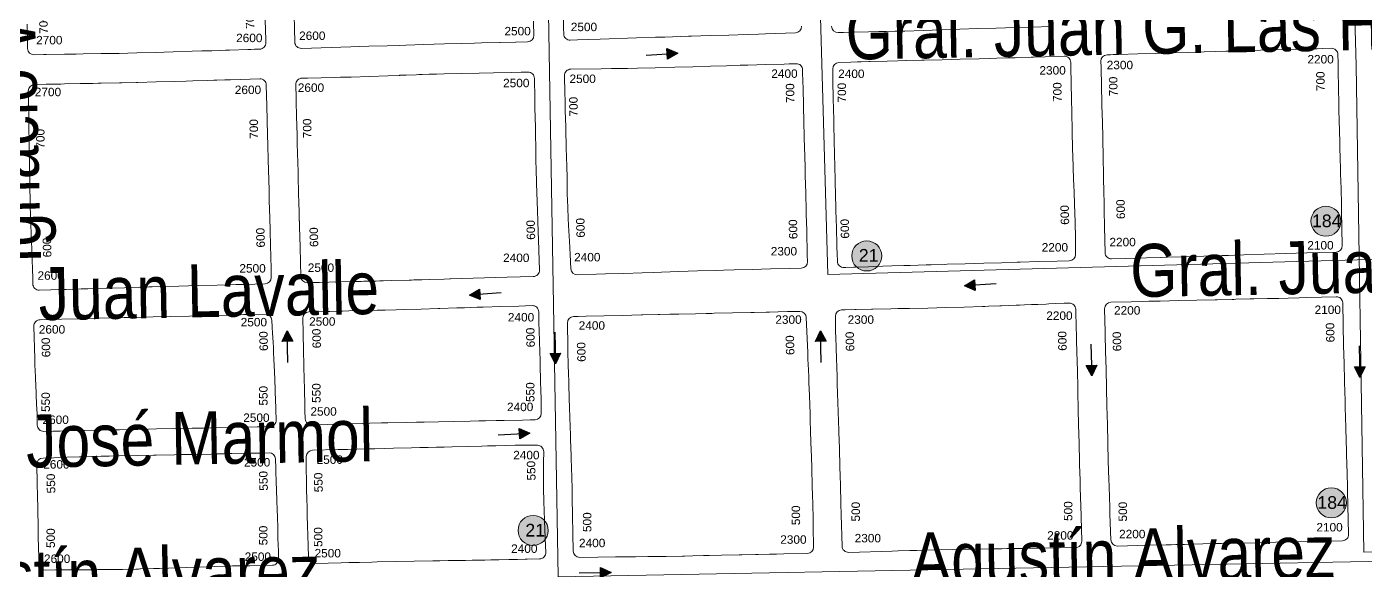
# Model space of a CAD drawing. Header units: millimetres. Extents: x 11558 to 23675, y 49449 to 61482.
# Drawn here: x 18171 to 18803, y 53929 to 54186 of the extents above; entities that cross this region are included whole.
import ezdxf

# ---------------------------------------------------------------- set-up
doc = ezdxf.new("R2010")
doc.units = ezdxf.units.MM
for name, color, linetype in [('0. plano base - nombres calles', 22, 'Continuous'), ('0. Plano Base - PLANO', 254, 'Continuous'), ('0. Plano base - sentido calles', 253, 'Continuous'), ('7. puesta en valor CC la lucila', 212, 'Continuous'), ('numeración', 7, 'Continuous')]:
    doc.layers.add(name, color=color, linetype=linetype)
for name, color, linetype, true_color in [('Linea 184 IDA', 7, 'Continuous', 0x3d3d3d), ('Linea 21 IDA Ramal F', 7, 'Continuous', 0x001861), ('Linea 21 REGRESO Ramal F', 7, 'Continuous', 0x0a47ff)]:
    doc.layers.add(name, color=color, linetype=linetype, true_color=true_color)
doc.layers.get('7. puesta en valor CC la lucila').off()
doc.styles.get("Standard").update_dxf_attribs({"font": 'arial.ttf'})

# ---------------------------------------------------------------- blocks, each defined once
blk = doc.blocks.new('MANZANAS')
at = {"layer": '0. Plano Base - PLANO', "color": 0, "linetype": 'Continuous', "lineweight": 5}
for points in [[(5638729.98, 6177833.18), (5638722.94, 6177829.28), (5638715.57, 6177825.2), (5638707.86, 6177820.93), (5638700.13, 6177816.66), (5638692.79, 6177812.55), (5638685.35, 6177808.35), (5638685.19, 6177808.25), (5638677.79, 6177804.07), (5638670.25, 6177799.83), (5638666.19, 6177797.6), (5638662.66, 6177795.67), (5638659.44, 6177793.9), (5638655.13, 6177791.54), (5638647.59, 6177787.4), (5638644.72, 6177785.83), (5638643.86, 6177785.35), (5638642.57, 6177784.65, -0.413228), (5638638.5, 6177785.83)], [(5638625.89, 6177779.3, -0.412339), (5638624.73, 6177775.23), (5638612.38, 6177768.27), (5638609.49, 6177766.64), (5638604.87, 6177764.04), (5638597.34, 6177759.8), (5638589.65, 6177755.49), (5638581.96, 6177751.19), (5638581.39, 6177750.87), (5638580.73, 6177750.5), (5638574.01, 6177746.75), (5638570.87, 6177744.99), (5638567.02, 6177742.84), (5638559.24, 6177738.48), (5638544.31, 6177730.09), (5638534.96, 6177724.83), (5638531.94, 6177723.14, -0.416233), (5638527.84, 6177724.3), (5638527.43, 6177725.05), (5638526.98, 6177725.87), (5638524.64, 6177730.1)], [(5638512.42, 6177723.03), (5638513.73, 6177720.65), (5638514.6, 6177719.06), (5638515.61, 6177717.22, -0.414163), (5638514.43, 6177713.15), (5638509.54, 6177710.45), (5638509.35, 6177710.34), (5638503.14, 6177706.93), (5638502.86, 6177706.77), (5638495.36, 6177702.64), (5638492.51, 6177701.07), (5638486.9, 6177697.97), (5638480.07, 6177694.21), (5638471.52, 6177689.45), (5638464.17, 6177685.27), (5638461.48, 6177683.73), (5638456.42, 6177680.91), (5638448.84, 6177676.71), (5638441.43, 6177672.6), (5638421.03, 6177661.11, -0.417144), (5638416.93, 6177662.28), (5638407.64, 6177679.17)], [(5638399.67, 6177665.05), (5638404.27, 6177656.92), (5638404.9, 6177655.81, -0.41613), (5638403.76, 6177651.7), (5638401.58, 6177650.49), (5638400.12, 6177649.66), (5638398.81, 6177648.93), (5638391.28, 6177644.72), (5638390.41, 6177644.23), (5638389.58, 6177643.76), (5638387.2, 6177642.44), (5638383.99, 6177640.62), (5638383.17, 6177640.16), (5638379.92, 6177638.36), (5638375.85, 6177636.09), (5638368.02, 6177631.71), (5638360.64, 6177627.57), (5638353.06, 6177623.33), (5638349.4, 6177621.31), (5638345.81, 6177619.37), (5638338.24, 6177615.27), (5638330.83, 6177611.26), (5638327.94, 6177609.7), (5638327.09, 6177609.24), (5638326.01, 6177608.66), (5638323.04, 6177607.05), (5638315.42, 6177602.93), (5638314.4, 6177602.38), (5638310.38, 6177600.2, -0.412747), (5638306.33, 6177601.4), (5638304.13, 6177605.41), (5638300.75, 6177611.59)]]:
    blk.add_lwpolyline(points, format="xyb", dxfattribs=at)
for points in [[(5638899.14, 6177801), (5638892.08, 6177797.07), (5638887.02, 6177794.25), (5638878.46, 6177789.44), (5638869.53, 6177784.43), (5638861.12, 6177779.73), (5638857.29, 6177777.59), (5638854.72, 6177776.15), (5638853.4, 6177775.42), (5638852.12, 6177774.7), (5638848.7, 6177772.79), (5638840.42, 6177768.16), (5638836.58, 6177766.02), (5638829.64, 6177762.13), (5638826.95, 6177760.63), (5638826.8, 6177760.55), (5638820.97, 6177757.29), (5638818.37, 6177755.83), (5638812.16, 6177752.36), (5638806.54, 6177749.22, -0.417527), (5638802.44, 6177750.4), (5638796.57, 6177761.18), (5638792.82, 6177768.08), (5638790.63, 6177772.09), (5638789.28, 6177774.58), (5638784.98, 6177782.47), (5638780.78, 6177790.19), (5638776.75, 6177797.54), (5638772.57, 6177805.12), (5638771.26, 6177807.5), (5638768.78, 6177812.01), (5638767.65, 6177814.05), (5638765.54, 6177817.87), (5638764.7, 6177819.41), (5638760.4, 6177827.2), (5638758.98, 6177829.78, -0.41245), (5638760.15, 6177833.84), (5638761.64, 6177834.67), (5638762.61, 6177835.22), (5638763.37, 6177835.64), (5638764.52, 6177836.28), (5638765.07, 6177836.59), (5638772.81, 6177840.92), (5638780.06, 6177844.97), (5638787.68, 6177849.23), (5638793.8, 6177852.65), (5638800.26, 6177856.26), (5638805.03, 6177858.92), (5638809.32, 6177861.33), (5638812.09, 6177862.87), (5638815.81, 6177864.95), (5638823.38, 6177869.18), (5638832.26, 6177874.12), (5638838.06, 6177877.32), (5638840.74, 6177878.8), (5638843.17, 6177880.14), (5638846.85, 6177882.17), (5638849.09, 6177883.41), (5638852.75, 6177885.43, -0.415876), (5638856.83, 6177884.24), (5638858.67, 6177880.87), (5638861.07, 6177876.47), (5638863.93, 6177871.22), (5638868.42, 6177862.97), (5638872.75, 6177855.08), (5638873.17, 6177854.32), (5638873.34, 6177854.02), (5638873.39, 6177853.93), (5638877.55, 6177846.43), (5638880.87, 6177840.44), (5638882.39, 6177837.7), (5638882.6, 6177837.31), (5638884.03, 6177834.73), (5638887.37, 6177828.7), (5638887.51, 6177828.45), (5638890.89, 6177822.36), (5638891.29, 6177821.62), (5638892.55, 6177819.3), (5638900.31, 6177805.06, -0.411505)], [(5638649.48, 6177772.2), (5638654.36, 6177774.99), (5638657.14, 6177776.57), (5638658.62, 6177777.41), (5638661.73, 6177779.18), (5638662.29, 6177779.49), (5638669.34, 6177783.36), (5638673.77, 6177785.79), (5638677.08, 6177787.61), (5638677.21, 6177787.68), (5638683.7, 6177791.25), (5638684.68, 6177791.78), (5638692.11, 6177795.86), (5638699.61, 6177800.01), (5638707.33, 6177804.32), (5638711.7, 6177806.76), (5638714.71, 6177808.44), (5638719.5, 6177811.12), (5638722.22, 6177812.63), (5638722.98, 6177813.06), (5638728.87, 6177816.35), (5638729.89, 6177816.92), (5638734.65, 6177819.58), (5638742.45, 6177823.94, -0.416704), (5638746.55, 6177822.76), (5638752.43, 6177812.01), (5638753.85, 6177809.43), (5638754.89, 6177807.54), (5638757.93, 6177801.98), (5638762.05, 6177794.46), (5638766.33, 6177786.65), (5638767.83, 6177783.95), (5638770.47, 6177779.19), (5638771.06, 6177778.16), (5638772.65, 6177775.37), (5638773.14, 6177774.51), (5638774.78, 6177771.64), (5638776.19, 6177769.16), (5638779.05, 6177764.14), (5638783.32, 6177756.66), (5638786.78, 6177750.13), (5638787.94, 6177747.94), (5638788.98, 6177745.98), (5638790.43, 6177743.23, -0.410136), (5638789.22, 6177739.2), (5638784.17, 6177736.43), (5638776.46, 6177732.16), (5638768.97, 6177727.98), (5638767.73, 6177727.29), (5638761.25, 6177723.68), (5638753.9, 6177719.57), (5638746.27, 6177715.32), (5638738.74, 6177711.12), (5638737.64, 6177710.51), (5638732.25, 6177707.5), (5638731.25, 6177706.94), (5638730.1, 6177706.3), (5638723.58, 6177702.66), (5638720.87, 6177701.15), (5638716, 6177698.44), (5638708.5, 6177694.22), (5638706.39, 6177693.03), (5638700.97, 6177689.98), (5638700.15, 6177689.52), (5638697.01, 6177687.76), (5638696.23, 6177687.32, -0.415945), (5638692.13, 6177688.48), (5638690.3, 6177691.78), (5638688.85, 6177694.39), (5638688.42, 6177695.18), (5638684.42, 6177702.38), (5638680.46, 6177709.51), (5638676.29, 6177717.03), (5638674.54, 6177720.21), (5638672.15, 6177724.53), (5638671.67, 6177725.4), (5638670.16, 6177728.16), (5638667.9, 6177732.26), (5638664.25, 6177738.92), (5638663.74, 6177739.84), (5638661.76, 6177743.45), (5638661.37, 6177744.15), (5638659.75, 6177747.11), (5638654.91, 6177755.91), (5638650.92, 6177763.3), (5638650.86, 6177763.41), (5638648.31, 6177768.18, -0.406396)], [(5638867.44, 6177631.18), (5638861.52, 6177641.73), (5638859.76, 6177644.88), (5638857.65, 6177648.64), (5638855.02, 6177653.33), (5638853.49, 6177656.07), (5638849.22, 6177663.67), (5638840.85, 6177678.83), (5638836.59, 6177686.58), (5638832.59, 6177693.84), (5638828.26, 6177701.73), (5638824.14, 6177709.21), (5638820.4, 6177716.01), (5638819.73, 6177717.23), (5638814.47, 6177726.81, -0.414128), (5638815.65, 6177730.88), (5638824.01, 6177735.48), (5638828.56, 6177737.99), (5638831.39, 6177739.55), (5638833.74, 6177740.84), (5638836.09, 6177742.13), (5638839.97, 6177744.27), (5638843.72, 6177746.33), (5638851.3, 6177750.51), (5638858.89, 6177754.67), (5638859.61, 6177755.06), (5638865.83, 6177758.47), (5638866.59, 6177758.88), (5638867.44, 6177759.35), (5638873.4, 6177762.62), (5638874.16, 6177763.03), (5638874.87, 6177763.42), (5638880.49, 6177766.5), (5638881.72, 6177767.17), (5638885.26, 6177769.11), (5638889.16, 6177771.24), (5638893.63, 6177773.73), (5638896.74, 6177775.46), (5638908.89, 6177782.27, -0.417561), (5638912.99, 6177781.1), (5638918.01, 6177771.91), (5638922.66, 6177763.41), (5638926.76, 6177756.01), (5638928.48, 6177752.9), (5638929.05, 6177751.87), (5638930.99, 6177748.36), (5638931.05, 6177748.26), (5638935.3, 6177740.59), (5638936.59, 6177738.27), (5638939.46, 6177733.09), (5638940.14, 6177731.85), (5638940.44, 6177731.32), (5638942.48, 6177727.63), (5638943.51, 6177725.77), (5638947.7, 6177718.21), (5638951.9, 6177710.63), (5638955.15, 6177704.77), (5638956.06, 6177703.13), (5638965.91, 6177685.34, -0.415292), (5638964.73, 6177681.25), (5638957.7, 6177677.4), (5638954.78, 6177675.8), (5638952.19, 6177674.38), (5638944.53, 6177670.17), (5638937.14, 6177666.12), (5638934.07, 6177664.44), (5638929.22, 6177661.77), (5638922.05, 6177657.84), (5638918, 6177655.62), (5638914.64, 6177653.77), (5638912, 6177652.32), (5638906.95, 6177649.54), (5638899.27, 6177645.31), (5638899.05, 6177645.19), (5638896.36, 6177643.71), (5638895.75, 6177643.37), (5638893.85, 6177642.33), (5638891.69, 6177641.13), (5638884.22, 6177637.02), (5638871.5, 6177630.02, -0.412015)], [(5638582.09, 6177627.29), (5638578.61, 6177633.14), (5638575.36, 6177638.61), (5638574.26, 6177640.46), (5638574.2, 6177640.56), (5638571.55, 6177645.01), (5638569.81, 6177647.94), (5638567.5, 6177652.04), (5638565.51, 6177655.58), (5638564.4, 6177657.63), (5638561.27, 6177663.36), (5638557.25, 6177670.73), (5638556.62, 6177671.88), (5638553.03, 6177678.4), (5638550.14, 6177683.61), (5638548.87, 6177685.88), (5638545.29, 6177692.32), (5638544.83, 6177693.15), (5638542.9, 6177696.68), (5638541.23, 6177699.74), (5638537.27, 6177706.97, -0.416449), (5638538.49, 6177711.06), (5638551.08, 6177717.82), (5638555.48, 6177720.18), (5638558.73, 6177721.93), (5638562.06, 6177723.72), (5638566.31, 6177725.99), (5638573.62, 6177730.04), (5638581.65, 6177734.51), (5638589.17, 6177738.7), (5638596.44, 6177742.75), (5638602.95, 6177746.38), (5638604.05, 6177746.99), (5638608.62, 6177749.54), (5638611.8, 6177751.31), (5638619.24, 6177755.46), (5638626.77, 6177759.65), (5638626.88, 6177759.71), (5638628.81, 6177760.78), (5638631.75, 6177762.42, -0.415777), (5638635.84, 6177761.25), (5638639, 6177755.5), (5638639.49, 6177754.61), (5638640.94, 6177751.97), (5638643.16, 6177747.94), (5638644.46, 6177745.57), (5638647.3, 6177740.4), (5638651.38, 6177732.99), (5638655.55, 6177725.45), (5638658.22, 6177720.64), (5638659.91, 6177717.57), (5638663.99, 6177710.21), (5638668.13, 6177702.72), (5638668.88, 6177701.35), (5638672.46, 6177694.88), (5638675.09, 6177690.14), (5638675.66, 6177689.1), (5638678.1, 6177684.69), (5638679.65, 6177681.88, -0.414081), (5638678.48, 6177677.81), (5638673.43, 6177675.01), (5638665.8, 6177670.79), (5638658.25, 6177666.61), (5638650.69, 6177662.42), (5638646.27, 6177659.95), (5638643.22, 6177658.25), (5638635.62, 6177653.99), (5638631.74, 6177651.81), (5638627.93, 6177649.67), (5638620.73, 6177645.63), (5638617.29, 6177643.7), (5638612.82, 6177641.19), (5638605.19, 6177636.91), (5638597.63, 6177632.66), (5638593.95, 6177630.6), (5638586.14, 6177626.21, -0.406873)], [(5638756.19, 6177570), (5638748.99, 6177583), (5638746.39, 6177587.69), (5638742.22, 6177595.22), (5638740.09, 6177599.07), (5638738.02, 6177602.82), (5638733.78, 6177610.42), (5638730.01, 6177617.14), (5638729.61, 6177617.85), (5638727.44, 6177621.71), (5638725.28, 6177625.56), (5638720.97, 6177633.21), (5638718.88, 6177636.93), (5638718.24, 6177638.06), (5638716.82, 6177640.58), (5638715.12, 6177643.59), (5638712.68, 6177647.92), (5638710.73, 6177651.37), (5638710.1, 6177652.48), (5638708.25, 6177655.77), (5638706.56, 6177658.9), (5638704.73, 6177662.31), (5638704, 6177663.66), (5638703.28, 6177664.99, -0.411714), (5638704.48, 6177669.04), (5638704.86, 6177669.25), (5638705.92, 6177669.83), (5638709.91, 6177672.03), (5638710.53, 6177672.37), (5638716.91, 6177675.87), (5638717.44, 6177676.16), (5638724.89, 6177680.24), (5638727.8, 6177681.83), (5638730.42, 6177683.26), (5638732.62, 6177684.45), (5638740.22, 6177688.6), (5638747.69, 6177692.71), (5638755.21, 6177696.93), (5638762.72, 6177701.15), (5638763.67, 6177701.68), (5638765.31, 6177702.6), (5638769.95, 6177705.2), (5638770.54, 6177705.54), (5638773.68, 6177707.33), (5638776.56, 6177708.97), (5638777.76, 6177709.65), (5638778.05, 6177709.82), (5638780.04, 6177710.96), (5638782.9, 6177712.6), (5638783.26, 6177712.81), (5638783.39, 6177712.88), (5638783.52, 6177712.96), (5638785.48, 6177714.08), (5638788.91, 6177716.04), (5638789.99, 6177716.66), (5638792.85, 6177718.29), (5638792.97, 6177718.36), (5638796.33, 6177720.27), (5638798.37, 6177721.44, -0.417983), (5638802.49, 6177720.29), (5638803.73, 6177718.04), (5638804.12, 6177717.34), (5638805.38, 6177715.08), (5638809.78, 6177707.12), (5638814.51, 6177698.59), (5638816.41, 6177695.16), (5638820.56, 6177687.6), (5638822.01, 6177684.96), (5638824.7, 6177680.05), (5638825.3, 6177678.97), (5638828.88, 6177672.44), (5638833.04, 6177664.86), (5638837.35, 6177657.01), (5638837.97, 6177655.9), (5638841.49, 6177649.57), (5638842.87, 6177647.1), (5638845.75, 6177641.91), (5638847.17, 6177639.36), (5638855.53, 6177624.32, -0.418727), (5638854.32, 6177620.22), (5638841.09, 6177613.13), (5638833.6, 6177609.09), (5638831.18, 6177607.78), (5638825.96, 6177604.96), (5638823.74, 6177603.76), (5638818.31, 6177600.81), (5638810.72, 6177596.69), (5638803.38, 6177592.71), (5638795.57, 6177588.47), (5638788.4, 6177584.5), (5638785.5, 6177582.88), (5638780.74, 6177580.23), (5638778.26, 6177578.85), (5638760.27, 6177568.83, -0.414995)], [(5638470.51, 6177565.25), (5638463.76, 6177577.47), (5638459.16, 6177585.78), (5638457.85, 6177588.16), (5638457.76, 6177588.32), (5638455.45, 6177592.5), (5638454.96, 6177593.39), (5638454.39, 6177594.42), (5638450.72, 6177601.06), (5638448.29, 6177605.44), (5638446.53, 6177608.63), (5638442.29, 6177616.28), (5638440.12, 6177620.2), (5638438.07, 6177623.9), (5638433.86, 6177631.5), (5638432.75, 6177633.5), (5638431.48, 6177635.81), (5638429.6, 6177639.19), (5638426.58, 6177644.64, -0.415726), (5638427.77, 6177648.73), (5638430.07, 6177649.99), (5638441.45, 6177656.21), (5638443.81, 6177657.51), (5638448.16, 6177659.92), (5638455.74, 6177664.21), (5638463.24, 6177668.44), (5638468.11, 6177671.19), (5638468.22, 6177671.26), (5638470.73, 6177672.68), (5638474.95, 6177675.06), (5638476, 6177675.66), (5638477.33, 6177676.41), (5638480.23, 6177678.05), (5638482.01, 6177679.05), (5638483.22, 6177679.74), (5638486.36, 6177681.51), (5638493.62, 6177685.47), (5638501.01, 6177689.49), (5638506.92, 6177692.71), (5638514.22, 6177696.68), (5638518.44, 6177698.98), (5638521.21, 6177700.49, -0.414635), (5638525.28, 6177699.28), (5638529.84, 6177690.89), (5638531.9, 6177687.07), (5638536.25, 6177679.06), (5638542.56, 6177667.42), (5638544.11, 6177664.58), (5638545.58, 6177661.86), (5638548.99, 6177655.63), (5638555.31, 6177644.45), (5638560.21, 6177635.76), (5638562, 6177632.59), (5638564.61, 6177627.98), (5638569.12, 6177619.98, -0.416017), (5638567.97, 6177615.88), (5638557.19, 6177609.88), (5638538.52, 6177599.49), (5638533.74, 6177596.83), (5638533.55, 6177596.72), (5638531.21, 6177595.42), (5638525.13, 6177592.03), (5638521.97, 6177590.27), (5638518.61, 6177588.4), (5638517.69, 6177587.89), (5638516.7, 6177587.34), (5638509.62, 6177583.4), (5638506.03, 6177581.42), (5638505.01, 6177580.86), (5638504.61, 6177580.64), (5638503, 6177579.75), (5638502.37, 6177579.4), (5638501.25, 6177578.78), (5638498.01, 6177576.99), (5638496.83, 6177576.34), (5638496.47, 6177576.14), (5638494.81, 6177575.23), (5638487.22, 6177571.04), (5638479.6, 6177566.83), (5638476.51, 6177565.13), (5638474.59, 6177564.07, -0.413789)], [(5638644.58, 6177509.37), (5638632.52, 6177531.5), (5638631.2, 6177533.91), (5638627.18, 6177541.3), (5638626.36, 6177542.79), (5638622.9, 6177549), (5638619.25, 6177555.47), (5638618.58, 6177556.67), (5638615.7, 6177561.78), (5638614.42, 6177564.06), (5638611.36, 6177569.49), (5638610.04, 6177571.84), (5638605.88, 6177579.21), (5638603.63, 6177583.21), (5638602.16, 6177585.83), (5638601.61, 6177586.81), (5638598.99, 6177591.62), (5638596.38, 6177596.47), (5638593.76, 6177601.33), (5638592.42, 6177603.82, -0.41167), (5638593.61, 6177607.87), (5638595.42, 6177608.87), (5638598.82, 6177610.74), (5638606.27, 6177614.83), (5638613.77, 6177618.95), (5638621.69, 6177623.31), (5638622.31, 6177623.65), (5638628.57, 6177627.1), (5638629.2, 6177627.44), (5638633.41, 6177629.76), (5638635.35, 6177630.83), (5638637.18, 6177631.83), (5638644.13, 6177635.64), (5638648.55, 6177638.07), (5638650.83, 6177639.32), (5638651.8, 6177639.85), (5638659.4, 6177644.02), (5638667.01, 6177648.19), (5638668.34, 6177648.93), (5638673.37, 6177651.68), (5638674.75, 6177652.44), (5638678.36, 6177654.42), (5638682.17, 6177656.51), (5638687.29, 6177659.32, -0.409199), (5638691.34, 6177658.18), (5638699.55, 6177643.81), (5638701.09, 6177641.11), (5638703.64, 6177636.64), (5638705.38, 6177633.6), (5638706.71, 6177631.28), (5638709.68, 6177626.08), (5638709.74, 6177625.97), (5638713.95, 6177618.55), (5638715.21, 6177616.28), (5638718.19, 6177610.94), (5638722.37, 6177603.45), (5638723.68, 6177601.09), (5638726.55, 6177595.94), (5638730.52, 6177588.83), (5638732.72, 6177584.89), (5638734.61, 6177581.5), (5638738.23, 6177574.9), (5638739.72, 6177572.16), (5638739.78, 6177572.06), (5638744.43, 6177563.46, -0.41311), (5638743.23, 6177559.4), (5638733.42, 6177554.04), (5638730.39, 6177552.38), (5638728.86, 6177551.55), (5638727.51, 6177550.81), (5638722.82, 6177548.25), (5638721.65, 6177547.61), (5638716.07, 6177544.57), (5638714.97, 6177543.97), (5638707.65, 6177539.97), (5638702.49, 6177537.15), (5638700.12, 6177535.86), (5638695.66, 6177533.42), (5638692.21, 6177531.53), (5638691.43, 6177531.11), (5638684.63, 6177527.41), (5638677.01, 6177523.33), (5638671.95, 6177520.63), (5638669.55, 6177519.34), (5638663.6, 6177516.16), (5638656.17, 6177512.19), (5638648.63, 6177508.16, -0.41189)], [(5638457.17, 6177554.42), (5638448.58, 6177549.66), (5638447.59, 6177549.12), (5638445, 6177547.68), (5638437.33, 6177543.44), (5638429.49, 6177539.09), (5638421.52, 6177534.68), (5638414.43, 6177530.76), (5638410.46, 6177528.54), (5638409.09, 6177527.78), (5638407.83, 6177527.07), (5638406.74, 6177526.47), (5638405.42, 6177525.73), (5638401.21, 6177523.39), (5638399.07, 6177522.19), (5638391.7, 6177518.08), (5638387.71, 6177515.85), (5638387.57, 6177515.78), (5638383.91, 6177513.73), (5638381.12, 6177512.18), (5638377.99, 6177510.43), (5638374.96, 6177508.74), (5638371.86, 6177507.01), (5638368.68, 6177505.23), (5638363.89, 6177502.62, -0.416021), (5638359.81, 6177503.83), (5638357.63, 6177507.87), (5638357.38, 6177508.31), (5638356.45, 6177509.95), (5638352.12, 6177517.58), (5638349.74, 6177521.79), (5638348.15, 6177524.58), (5638346.13, 6177528.14), (5638344.52, 6177530.98), (5638344.48, 6177531.05), (5638343.86, 6177532.14), (5638341.73, 6177535.9), (5638339.65, 6177539.73), (5638338.34, 6177542.14), (5638335.58, 6177547.25), (5638333.37, 6177551.33), (5638333.33, 6177551.41), (5638331.48, 6177554.84), (5638328.62, 6177560.12), (5638327.91, 6177561.45), (5638327.29, 6177562.59), (5638324.13, 6177568.43), (5638322.01, 6177572.37), (5638317.05, 6177581.54), (5638315.84, 6177583.78, -0.413545), (5638317.05, 6177587.84), (5638321.93, 6177590.49), (5638324.96, 6177592.14), (5638326.72, 6177593.09), (5638327.94, 6177593.75), (5638329.47, 6177594.59), (5638336, 6177598.14), (5638337.3, 6177598.84), (5638340.94, 6177600.82), (5638341.25, 6177600.99), (5638343.54, 6177602.23), (5638343.77, 6177602.36), (5638344.77, 6177602.9), (5638352.39, 6177607.04), (5638352.59, 6177607.15), (5638352.79, 6177607.26), (5638353.31, 6177607.55), (5638359.41, 6177610.91), (5638359.92, 6177611.2), (5638367.48, 6177615.41), (5638375.17, 6177619.7), (5638379.81, 6177622.29), (5638382.57, 6177623.83), (5638388.64, 6177627.21), (5638391.34, 6177628.72), (5638392.51, 6177629.36), (5638395.88, 6177631.25), (5638397.49, 6177632.15), (5638398.1, 6177632.48), (5638410.24, 6177639.26, -0.41532), (5638414.33, 6177638.09), (5638419.11, 6177629.44), (5638425.7, 6177617.52), (5638428.06, 6177613.25), (5638431.42, 6177607.18), (5638438.36, 6177594.62), (5638440.96, 6177589.92), (5638442.59, 6177586.97), (5638447.29, 6177578.47), (5638451.45, 6177570.96), (5638451.61, 6177570.66), (5638453.13, 6177567.93), (5638453.69, 6177566.9), (5638456.28, 6177562.22), (5638458.34, 6177558.49, -0.414111)], [(5638503.39, 6177506.49), (5638501.47, 6177509.97), (5638500.46, 6177511.79), (5638499.17, 6177514.14), (5638497.73, 6177516.76), (5638496.29, 6177519.38), (5638494.44, 6177522.73), (5638493.51, 6177524.41), (5638492.24, 6177526.72), (5638490.36, 6177530.15), (5638488.58, 6177533.38), (5638487.96, 6177534.49), (5638487.59, 6177535.16), (5638484.08, 6177541.55), (5638483.67, 6177542.28), (5638480.47, 6177548.12, -0.413701), (5638481.65, 6177552.19), (5638488.93, 6177556.21), (5638490.29, 6177556.96), (5638494.52, 6177559.29), (5638495.53, 6177559.85), (5638498.09, 6177561.26), (5638505.48, 6177565.34), (5638509.82, 6177567.73), (5638510.39, 6177568.04), (5638513.15, 6177569.57), (5638517.71, 6177572.08), (5638520.77, 6177573.77), (5638528, 6177577.81), (5638528.11, 6177577.87), (5638535.07, 6177581.76), (5638535.71, 6177582.12), (5638542.79, 6177586.09), (5638545.93, 6177587.84), (5638551.1, 6177590.74), (5638553.56, 6177592.11), (5638560.91, 6177596.23), (5638568.34, 6177600.38), (5638573.82, 6177603.45, -0.41505), (5638577.91, 6177602.29), (5638580.01, 6177598.51), (5638582.77, 6177593.52), (5638584.12, 6177591.1), (5638584.78, 6177589.9), (5638589.09, 6177582.15), (5638589.3, 6177581.77), (5638594.56, 6177572.26), (5638595.34, 6177570.83), (5638598.41, 6177565.21), (5638601.12, 6177560.23, -0.41292), (5638599.94, 6177556.16), (5638597.92, 6177555.05), (5638594.73, 6177553.3), (5638587.17, 6177549.18), (5638583.88, 6177547.39), (5638579.45, 6177544.98), (5638576.56, 6177543.41), (5638572.99, 6177541.47), (5638566.12, 6177537.73), (5638559.95, 6177534.36), (5638554.01, 6177531.12), (5638550.74, 6177529.34), (5638546.66, 6177527.11), (5638538.9, 6177522.87), (5638536.22, 6177521.4), (5638531.4, 6177518.75), (5638528.37, 6177517.05), (5638523.87, 6177514.52), (5638520.09, 6177512.4), (5638519.12, 6177511.85), (5638517.22, 6177510.79), (5638507.49, 6177505.33, -0.41615)], [(5638534.97, 6177449.18), (5638532.28, 6177453.98), (5638527.6, 6177462.32), (5638525.42, 6177466.26), (5638523.33, 6177470.02), (5638521.64, 6177473.1), (5638519.28, 6177477.39), (5638519.03, 6177477.85), (5638517.3, 6177481), (5638514.86, 6177485.44), (5638513.12, 6177488.61), (5638511.98, 6177490.98, -0.397806), (5638513.24, 6177494.91), (5638523.88, 6177500.78), (5638527.8, 6177502.94), (5638531.61, 6177505.04), (5638535.04, 6177506.93), (5638539.09, 6177509.16), (5638546.77, 6177513.38), (5638554.27, 6177517.52), (5638557.77, 6177519.44), (5638561.11, 6177521.28), (5638564.6, 6177523.2), (5638567.79, 6177524.96), (5638571.03, 6177526.75), (5638578.01, 6177530.6), (5638583.37, 6177533.56), (5638585.69, 6177534.84), (5638589.21, 6177536.78), (5638593.03, 6177538.89), (5638597.22, 6177541.17), (5638598.25, 6177541.72), (5638600.99, 6177543.21), (5638603.7, 6177544.6), (5638605.26, 6177545.4), (5638606.45, 6177546.01, -0.415391), (5638610.5, 6177544.7), (5638612.85, 6177540.07), (5638615.09, 6177535.67), (5638616.56, 6177532.76), (5638617.33, 6177531.25), (5638618.32, 6177529.31), (5638621.54, 6177523.64), (5638623.54, 6177520.12), (5638625.86, 6177516.03), (5638630.02, 6177508.69), (5638630.11, 6177508.54), (5638633.32, 6177502.88, -0.419037), (5638632.15, 6177498.76), (5638627.04, 6177495.97), (5638626.22, 6177495.52), (5638623.05, 6177493.79), (5638619.38, 6177491.79), (5638615.29, 6177489.56), (5638611.95, 6177487.73), (5638609.42, 6177486.36), (5638604.19, 6177483.54), (5638601.37, 6177482.02), (5638594.27, 6177478.2), (5638590.81, 6177476.33), (5638587.78, 6177474.7), (5638580.14, 6177470.59), (5638572.67, 6177466.53), (5638564.69, 6177462.14), (5638562.55, 6177460.96), (5638557.43, 6177458.14), (5638553.07, 6177455.74), (5638549.89, 6177454), (5638539.04, 6177448.02, -0.411784)], [(5638370.66, 6177490.37), (5638376.53, 6177493.61), (5638376.89, 6177493.81), (5638379.5, 6177495.25), (5638387.25, 6177499.52), (5638394.79, 6177503.68), (5638401.88, 6177507.59), (5638402.25, 6177507.79), (5638405.5, 6177509.58), (5638409.56, 6177511.82), (5638412.68, 6177513.54), (5638412.78, 6177513.6), (5638417.41, 6177516.15), (5638424.66, 6177520.15), (5638432.5, 6177524.47), (5638435.77, 6177526.28), (5638440.29, 6177528.77), (5638447.59, 6177532.8), (5638448.34, 6177533.21), (5638453.63, 6177536.13), (5638454.97, 6177536.87), (5638459.23, 6177539.22), (5638463.84, 6177541.76, -0.402732), (5638467.86, 6177540.69), (5638469.58, 6177537.83), (5638469.67, 6177537.68), (5638471.01, 6177535.47), (5638473.38, 6177531.53), (5638473.68, 6177531.02), (5638474.17, 6177530.16), (5638475.61, 6177527.64), (5638477.32, 6177524.63), (5638478.64, 6177522.3), (5638478.87, 6177521.91), (5638480.04, 6177519.85), (5638484.28, 6177512.38), (5638484.95, 6177511.2), (5638488.65, 6177504.71), (5638489.83, 6177502.63), (5638490.73, 6177501.04), (5638491.5, 6177499.7, -0.419304), (5638490.33, 6177495.58), (5638486.33, 6177493.4), (5638485.47, 6177492.93), (5638484.94, 6177492.64), (5638480.85, 6177490.4), (5638479.22, 6177489.52), (5638474.64, 6177487.01), (5638473.24, 6177486.25), (5638465.78, 6177482.17), (5638462.7, 6177480.49), (5638458.1, 6177477.98), (5638450.36, 6177473.75), (5638443.26, 6177469.87), (5638439.96, 6177468.07), (5638435.53, 6177465.65), (5638427.92, 6177461.49), (5638426.78, 6177460.87), (5638423.96, 6177459.33), (5638420.14, 6177457.24), (5638413.37, 6177453.54), (5638412.88, 6177453.28), (5638411.45, 6177452.49), (5638410.21, 6177451.82), (5638405.13, 6177449.04), (5638403.31, 6177448.04), (5638400.39, 6177446.45), (5638396.5, 6177444.33, -0.41572), (5638392.42, 6177445.54), (5638391.7, 6177446.88), (5638389.86, 6177450.29), (5638387.58, 6177454.26), (5638387.36, 6177454.63), (5638385.55, 6177457.79), (5638384.93, 6177458.86), (5638381.58, 6177464.69), (5638381.2, 6177465.35), (5638378.34, 6177470.34), (5638378.3, 6177470.41), (5638376.97, 6177472.73), (5638369.48, 6177486.29, -0.414348)], [(5638423.36, 6177387.69), (5638421.05, 6177391.92), (5638420.46, 6177393), (5638416.35, 6177400.53), (5638414.13, 6177404.61), (5638411.99, 6177408.53), (5638410.69, 6177410.92), (5638408.02, 6177415.81), (5638405.18, 6177421), (5638405.13, 6177421.11), (5638400.86, 6177428.93, -0.411539), (5638402.03, 6177432.99), (5638410.9, 6177437.93), (5638411.95, 6177438.52), (5638417.15, 6177441.42), (5638418.28, 6177442.04), (5638426.05, 6177446.38), (5638429.38, 6177448.21), (5638433.54, 6177450.48), (5638441.09, 6177454.6), (5638447.69, 6177458.21), (5638448.89, 6177458.86), (5638456.45, 6177462.99), (5638459.26, 6177464.53), (5638459.4, 6177464.6), (5638464.11, 6177467.17), (5638471.67, 6177471.3), (5638472.18, 6177471.58), (5638478.34, 6177474.95), (5638479.39, 6177475.51), (5638480.17, 6177475.94), (5638485.55, 6177478.88), (5638486.89, 6177479.61), (5638488.78, 6177480.64), (5638491.67, 6177482.22), (5638495.64, 6177484.39, -0.411141), (5638499.7, 6177483.22), (5638500.6, 6177481.61), (5638500.97, 6177480.95), (5638501.95, 6177479.2), (5638502.66, 6177477.92), (5638504.85, 6177474.02), (5638507.03, 6177470.12), (5638509.11, 6177466.41), (5638509.53, 6177465.65), (5638511.23, 6177462.62), (5638513.32, 6177458.89), (5638515.48, 6177455.03), (5638516.01, 6177454.07), (5638517.51, 6177451.39), (5638517.84, 6177450.8), (5638519.66, 6177447.56), (5638520.75, 6177445.6), (5638522.74, 6177442.05, -0.418242), (5638521.55, 6177437.94), (5638512.23, 6177432.89), (5638504.98, 6177428.96), (5638502.65, 6177427.66), (5638497.5, 6177424.77), (5638494.58, 6177423.13), (5638494.17, 6177422.9), (5638494.07, 6177422.85), (5638489.65, 6177420.36), (5638474.89, 6177412.07), (5638473.45, 6177411.26), (5638472.39, 6177410.67), (5638467.08, 6177407.68), (5638466.75, 6177407.5), (5638466.26, 6177407.23), (5638465.15, 6177406.6), (5638459.65, 6177403.55), (5638451.79, 6177399.39), (5638449.17, 6177398), (5638448.2, 6177397.48), (5638444.66, 6177395.61), (5638444.41, 6177395.48), (5638444.3, 6177395.42), (5638436.57, 6177391.33), (5638436.45, 6177391.27), (5638431.68, 6177388.74), (5638427.4, 6177386.47, -0.410523)]]:
    blk.add_lwpolyline(points, format="xyb", close=True, dxfattribs=at)
blk = doc.blocks.new('21 azul')
at = {"layer": 'Linea 21 IDA Ramal F', "lineweight": 211, "true_color": 0xededed}
h = blk.add_hatch(color=7, dxfattribs=at)
h.dxf.hatch_style = 1
edge = h.paths.add_edge_path()
edge.add_arc((0, 0), 7.11, 0, 360)
at = {"layer": 'Linea 21 IDA Ramal F', "lineweight": 9}
blk.add_circle((0, 0), 7.11, dxfattribs=at)
at = {"layer": 'Linea 21 IDA Ramal F', "lineweight": 211, "insert": (-3.78, 3.29), "char_height": 6, "attachment_point": 1}
blk.add_mtext_dynamic_manual_height_columns('21', width=8.5711, gutter_width=12.5, heights=[0], dxfattribs=at)
blk = doc.blocks.new('21 regreso')
at = {"layer": 'Linea 21 REGRESO Ramal F', "lineweight": 211, "true_color": 0xededed}
h = blk.add_hatch(color=7, dxfattribs=at)
h.dxf.hatch_style = 1
edge = h.paths.add_edge_path()
edge.add_arc((0, 0), 7.11, 0, 360)
at = {"layer": 'Linea 21 REGRESO Ramal F', "lineweight": 9}
blk.add_circle((0, 0), 7.11, dxfattribs=at)
at = {"layer": 'Linea 21 REGRESO Ramal F', "lineweight": 15, "insert": (-3.69, 3.1), "char_height": 6, "attachment_point": 1}
blk.add_mtext_dynamic_manual_height_columns('21', width=6.2012, gutter_width=12.5, heights=[0], dxfattribs=at)
blk = doc.blocks.new('184 ida')
at = {"layer": 'Linea 184 IDA', "lineweight": 211, "true_color": 0xededed}
h = blk.add_hatch(color=7, dxfattribs=at)
h.dxf.hatch_style = 1
edge = h.paths.add_edge_path()
edge.add_arc((0, 0), 7.11, 0, 360)
at = {"layer": 'Linea 184 IDA', "lineweight": 9}
blk.add_circle((0, 0), 7.11, dxfattribs=at)
at = {"layer": 'Linea 184 IDA', "lineweight": 15, "insert": (-6.6, 3.17), "char_height": 6, "attachment_point": 1}
blk.add_mtext_dynamic_manual_height_columns('184', width=16.4579, gutter_width=12.5, heights=[0], dxfattribs=at)

msp = doc.modelspace()

# ---------------------------------------------------------------- hatches: boundary and pattern name
at = {"layer": '0. Plano base - sentido calles', "linetype": 'Continuous', "lineweight": 25, "ltscale": 2, "true_color": 0x1a1a1a}
h = msp.add_hatch(color=250, dxfattribs=at)
h.dxf.hatch_style = 1
h.paths.add_polyline_path([(18478.19, 54173.06), (18473.05, 54175.25), (18473.2, 54172.76)])
h.paths.add_polyline_path([(18478.19, 54173.06), (18473.2, 54172.76), (18473.35, 54170.26)])
h = msp.add_hatch(color=250, dxfattribs=at)
h.dxf.hatch_style = 1
h.paths.add_polyline_path([(18379.74, 54058.66), (18384.9, 54056.52), (18384.72, 54059.02)])
h.paths.add_polyline_path([(18379.74, 54058.66), (18384.72, 54059.02), (18384.54, 54061.51)])
h = msp.add_hatch(color=250, dxfattribs=at)
h.dxf.hatch_style = 1
h.paths.add_polyline_path([(18613.55, 54062.98), (18618.72, 54060.85), (18618.54, 54063.34)])
h.paths.add_polyline_path([(18613.55, 54062.98), (18618.54, 54063.34), (18618.36, 54065.84)])
h = msp.add_hatch(color=250, dxfattribs=at)
h.dxf.hatch_style = 1
h.paths.add_polyline_path([(18293.67, 54041.8), (18291.28, 54036.74), (18293.78, 54036.8)])
h.paths.add_polyline_path([(18293.67, 54041.8), (18293.78, 54036.8), (18296.28, 54036.85)])
h = msp.add_hatch(color=250, dxfattribs=at)
h.dxf.hatch_style = 1
h.paths.add_polyline_path([(18545.62, 54041.85), (18543.23, 54036.8), (18545.73, 54036.85)])
h.paths.add_polyline_path([(18545.62, 54041.85), (18545.73, 54036.85), (18548.23, 54036.91)])
h = msp.add_hatch(color=250, dxfattribs=at)
h.dxf.hatch_style = 1
h.paths.add_polyline_path([(18420.47, 54026.17), (18422.86, 54031.23), (18420.36, 54031.17)])
h.paths.add_polyline_path([(18420.47, 54026.17), (18420.36, 54031.17), (18417.86, 54031.12)])
h = msp.add_hatch(color=250, dxfattribs=at)
h.dxf.hatch_style = 1
h.paths.add_polyline_path([(18673.68, 54020.52), (18676.07, 54025.57), (18673.57, 54025.51)])
h.paths.add_polyline_path([(18673.68, 54020.52), (18673.57, 54025.51), (18671.07, 54025.46)])
h = msp.add_hatch(color=250, dxfattribs=at)
h.dxf.hatch_style = 1
h.paths.add_polyline_path([(18800.41, 54019.76), (18802.8, 54024.82), (18800.3, 54024.76)])
h.paths.add_polyline_path([(18800.41, 54019.76), (18800.3, 54024.76), (18797.8, 54024.71)])
h = msp.add_hatch(color=250, dxfattribs=at)
h.dxf.hatch_style = 1
h.paths.add_polyline_path([(18408.35, 53993.46), (18403.21, 53995.65), (18403.36, 53993.16)])
h.paths.add_polyline_path([(18408.35, 53993.46), (18403.36, 53993.16), (18403.51, 53990.66)])
h = msp.add_hatch(color=250, dxfattribs=at)
h.dxf.hatch_style = 1
h.paths.add_polyline_path([(18446.65, 53927.49), (18441.62, 53929.94), (18441.65, 53927.44)])
h.paths.add_polyline_path([(18446.65, 53927.49), (18441.65, 53927.44), (18441.67, 53924.94)])

# ---------------------------------------------------------------- linework, layer by layer
at = {"layer": '0. Plano base - sentido calles', "color": 250, "linetype": 'Continuous', "lineweight": 25, "ltscale": 2, "true_color": 0x1a1a1a}
for points in [[(18463.22, 54172.15), (18478.19, 54173.06), (18473.35, 54170.26), (18473.05, 54175.25), (18478.19, 54173.06)], [(18394.7, 54059.73), (18379.74, 54058.66), (18384.54, 54061.51), (18384.9, 54056.52), (18379.74, 54058.66)], [(18628.52, 54064.06), (18613.55, 54062.98), (18618.36, 54065.84), (18618.72, 54060.85), (18613.55, 54062.98)], [(18293.99, 54026.8), (18293.67, 54041.8), (18296.28, 54036.85), (18291.28, 54036.74), (18293.67, 54041.8)], [(18420.14, 54041.17), (18420.47, 54026.17), (18417.86, 54031.12), (18422.86, 54031.23), (18420.47, 54026.17)], [(18545.95, 54026.86), (18545.62, 54041.85), (18548.23, 54036.91), (18543.23, 54036.8), (18545.62, 54041.85)], [(18673.35, 54035.51), (18673.68, 54020.52), (18671.07, 54025.46), (18676.07, 54025.57), (18673.68, 54020.52)], [(18800.08, 54034.76), (18800.41, 54019.76), (18797.8, 54024.71), (18802.8, 54024.82), (18800.41, 54019.76)], [(18393.38, 53992.55), (18408.35, 53993.46), (18403.51, 53990.66), (18403.21, 53995.65), (18408.35, 53993.46)], [(18431.65, 53927.34), (18446.65, 53927.49), (18441.67, 53924.94), (18441.62, 53929.94), (18446.65, 53927.49)]]:
    msp.add_lwpolyline(points, dxfattribs=at)
at = {"layer": 'Linea 184 IDA', "lineweight": 15}
msp.add_lwpolyline([(16878.08, 55675.73), (16878.08, 55675.73), (17560.61, 55699.89), (18038.89, 55717.75), (18690.12, 55742.26), (19230.3, 55762.91), (19236.52, 55614.09), (19251.64, 55253.73), (19262.26, 55226.04), (19274.53, 55208.74), (19283.65, 54973.8), (19287.89, 54757.11), (19014.44, 54750.37), (18782.58, 54745.19), (18798.61, 54167.16), (18802.28, 53937.09), (19426.76, 53949.15), (19593.58, 53953.2), (19584.37, 53851.92), (19560.85, 53617.56), (19560.94, 53604.07), (19532.14, 53324.74)], dxfattribs=at)
at = {"layer": 'Linea 21 IDA Ramal F', "lineweight": 15}
msp.add_lwpolyline([(19562.13, 53371.55), (19621.52, 53946.06), (19625.4, 53955.63), (19767.33, 53958.9), (19770.79, 54073.68), (19635.35, 54071.36), (19585.14, 54090.3), (18810.43, 54075.61), (18549.02, 54068.43), (18529.95, 54738.19), (17132.56, 54699.44), (17130.04, 54812.7), (17036.25, 54809.78), (17066.66, 55023.36), (17072.07, 55096.53), (17078.98, 55194.89), (16604.74, 55179.32), (16699.03, 55011.97)], dxfattribs=at)
at = {"layer": 'Linea 21 REGRESO Ramal F', "lineweight": 15}
msp.add_lwpolyline([(16704.59, 55013.26), (16659.56, 55094.15), (17045.58, 55106.03), (17041.05, 55023.54), (17033.93, 55006.08), (17015.2, 54852.19), (16981.3, 54592.64), (16973.9, 54538.11), (16963.83, 54462.83), (16949.99, 54357.61), (16963.05, 54357.46), (18413.63, 54394.21), (18421.72, 53925.48), (19586.03, 53947.52), (19577.4, 53852.59), (19553.85, 53617.89), (19553.93, 53604.41), (19525.18, 53325.45)], dxfattribs=at)

# ---------------------------------------------------------------- block references
at = {"layer": '0. Plano Base - PLANO', "color": 28, "lineweight": 5, "true_color": 0x0d0d0d, "rotation": 332.5463477508169}
msp.add_blockref('MANZANAS', (-7833237.48, -2828296.13), dxfattribs=at)
at = {"layer": '7. puesta en valor CC la lucila', "color": 250, "lineweight": 30, "rotation": 332.5463477508169}
msp.add_blockref('MANZANAS', (-7833237.48, -2828296.13), dxfattribs=at)
at = {"layer": 'Linea 184 IDA', "lineweight": 15}
for p in [(18784.32, 54093.61), (18786.88, 53960.46)]:
    msp.add_blockref('184 ida', p, dxfattribs=at)
at = {"layer": 'Linea 21 IDA Ramal F', "color": 188, "lineweight": 15, "true_color": 0x0a090b}
msp.add_blockref('21 azul', (18567.46, 54077.18), dxfattribs=at)
at = {"layer": 'Linea 21 REGRESO Ramal F', "color": 188, "lineweight": 15, "true_color": 0x0a090b}
msp.add_blockref('21 regreso', (18409.86, 53947.43), dxfattribs=at)

# ---------------------------------------------------------------- texts
at = {"layer": '0. plano base - nombres calles', "color": 250, "lineweight": 15, "true_color": 0x1a1a1a, "char_height": 25, "attachment_point": 1}
for s, insert, rotation in [('{\\fArial Narrow|b0|i0|c0|p34;Ignacio Warnes}', (18152.48, 54073.18), 91.42483), ('{\\fArial Narrow|b0|i0|c0|p34;Gral. Juan G. Las Heras}', (18557.2, 54194.97), 1.07441), ('{\\fArial Narrow|b0|i0|c0|p34;Gral. Juan Lavalle}', (18691.65, 54082.68), 1.07441), ('{\\fArial Narrow|b0|i0|c0|p34;Gral. Juan Lavalle}', (18106.03, 54070.48), 1.07441), ('{\\fArial Narrow|b0|i0|c0|p34;José Marmol}', (18170.13, 54002.1), 1.07441), ('{\\fArial Narrow|b0|i0|c0|p34;Agustín Alvarez}', (18587.96, 53946.3), 1.07441), ('{\\fArial Narrow|b0|i0|c0|p34;Agustín Alvarez}', (18108.46, 53937.13), 1.07441)]:
    msp.add_mtext_dynamic_manual_height_columns(s, width=329.255, gutter_width=12.5, heights=[0], dxfattribs=dict(at, insert=insert, rotation=rotation))
at = {"layer": 'numeración', "color": 251, "true_color": 0x606162, "char_height": 4, "attachment_point": 1}
for s, insert, rotation in [('700', (18176.66, 54182.15), 91.36856), ('700', (18274.21, 54184.55), 91.36856), ('700', (18779.78, 54155.07), 90.62034), ('700', (18529.28, 54149.44), 90.62034), ('700', (18553.73, 54149.69), 90.62034), ('700', (18655.51, 54149.93), 90.62034), ('700', (18681.91, 54152.62), 90.62034), ('700', (18426.95, 54143.08), 90.62034), ('700', (18275.95, 54132.54), 90.62034), ('700', (18301.18, 54132.78), 90.62034), ('700', (18175.15, 54127.89), 90.62034), ('600', (18659.08, 54091.86), 91.36856), ('600', (18685.48, 54094.55), 91.36856), ('600', (18406.85, 54084.77), 91.36856), ('600', (18430.32, 54085.75), 91.36856), ('600', (18530.75, 54085.08), 91.36856), ('600', (18555.2, 54085.32), 91.36856), ('600', (18279.17, 54081.1), 91.36856), ('600', (18304.4, 54081.35), 91.36856), ('600', (18178.37, 54076.46), 91.36856), ('600', (18305.67, 54033.46), 91.36856), ('600', (18406.69, 54033.91), 91.36856), ('600', (18784.45, 54036.26), 91.36856), ('600', (18177.83, 54029.22), 91.36856), ('600', (18280.64, 54032.21), 91.36856), ('600', (18430.73, 54027.06), 91.36856), ('600', (18529.3, 54030.29), 91.36856), ('600', (18557.59, 54032.03), 91.36856), ('600', (18657.92, 54032.29), 91.36856), ('600', (18683.73, 54032.04), 91.36856), ('550', (18406.47, 54008.13), 89.87051), ('550', (18177.6, 54003.44), 89.87051), ('550', (18280.41, 54006.43), 89.87051), ('550', (18305.45, 54007.68), 89.87051), ('550', (18407.04, 53970.95), 91.36856), ('550', (18180.19, 53964.9), 91.36856), ('550', (18280.57, 53966.15), 91.36856), ('550', (18306.52, 53965.4), 91.36856), ('500', (18560.22, 53951.63), 89.87051), ('500', (18660.56, 53951.89), 89.87051), ('500', (18686.36, 53951.64), 89.87051), ('500', (18433.36, 53946.66), 89.87051), ('500', (18531.94, 53949.89), 89.87051), ('500', (18179.97, 53939.12), 89.87051), ('500', (18280.35, 53940.37), 89.87051), ('500', (18306.3, 53939.62), 89.87051)]:
    msp.add_mtext_dynamic_manual_height_columns(s, width=16.0314, gutter_width=12.5, heights=[0], dxfattribs=dict(at, insert=insert, rotation=rotation))
for s, insert in [('2600', (18269.57, 54182.25)), ('2600', (18299.32, 54183.29)), ('2500', (18396.31, 54185.46)), ('2500', (18427.64, 54187.45)), ('2700', (18175.1, 54181.21)), ('2300', (18680.8, 54169.46)), ('2200', (18775.6, 54172.18)), ('2500', (18427.02, 54162.93)), ('2400', (18522.36, 54165.38)), ('2400', (18553.94, 54165.29)), ('2300', (18649.01, 54166.92)), ('2700', (18174.48, 54156.69)), ('2600', (18268.94, 54157.72)), ('2600', (18298.7, 54158.76)), ('2500', (18395.68, 54160.94)), ('2300', (18522.1, 54081.41)), ('2200', (18650.09, 54083.27)), ('2200', (18682.08, 54085.75)), ('2100', (18775.54, 54084.23)), ('2400', (18395.67, 54078.3)), ('2400', (18429.22, 54078.61)), ('2600', (18175.74, 54069.92)), ('2500', (18271.11, 54073.33)), ('2500', (18303.42, 54073.64)), ('2400', (18397.93, 54050.2)), ('2300', (18524.26, 54049.09)), ('2300', (18558.43, 54049.09)), ('2200', (18652.24, 54050.96)), ('2200', (18684.24, 54053.44)), ('2100', (18778.98, 54053.75)), ('2600', (18176.37, 54044.46)), ('2500', (18271.73, 54047.88)), ('2500', (18304.04, 54048.19)), ('2400', (18431.38, 54046.3)), ('2500', (18304.66, 54005.66)), ('2400', (18397.52, 54007.81)), ('2600', (18178.12, 54001.74)), ('2500', (18272.93, 54002.72)), ('2600', (18178.46, 53980.65)), ('2500', (18273.27, 53981.63)), ('2500', (18307.59, 53982.89)), ('2400', (18400.45, 53985.04)), ('2200', (18686.64, 53947.71)), ('2100', (18779.83, 53950.94)), ('2400', (18431.54, 53943.49)), ('2300', (18526.58, 53945.11)), ('2300', (18561.73, 53945.77)), ('2200', (18652.66, 53947.06)), ('2600', (18178.81, 53936.04)), ('2500', (18273.62, 53937.02)), ('2500', (18306.61, 53938.66)), ('2400', (18399.47, 53940.8))]:
    msp.add_mtext_dynamic_manual_height_columns(s, width=16.0314, gutter_width=12.5, heights=[0], dxfattribs=dict(at, insert=insert))

doc.saveas('drawing.dxf')
